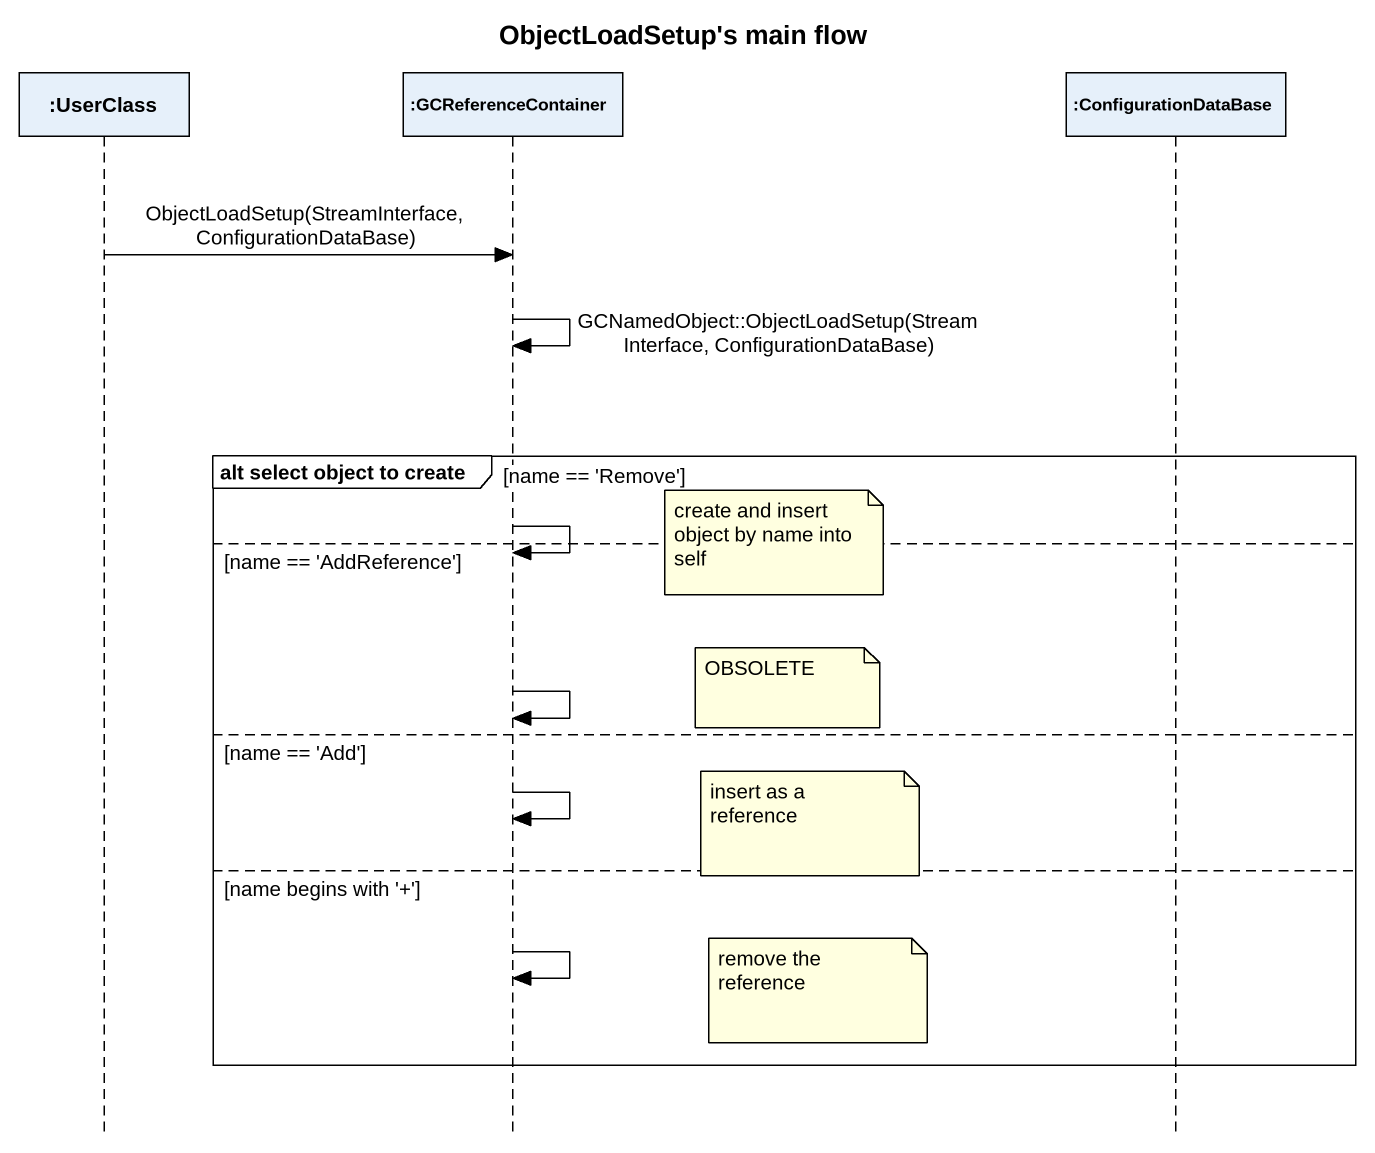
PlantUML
@startuml
title ObjectLoadSetup's main flow
hide footbox
participant ":UserClass" as UserClass
participant ":GCReferenceContainer" as GCReferenceContainer
participant ":ConfigurationDataBase" as ConfigurationDataBase

UserClass -> GCReferenceContainer : ObjectLoadSetup(StreamInterface, ConfigurationDataBase)
GCReferenceContainer -> GCReferenceContainer : GCNamedObject::ObjectLoadSetup(StreamInterface, ConfigurationDataBase)
group alt select object to create [name == 'Remove']
  GCReferenceContainer -> GCReferenceContainer
  note right of GCReferenceContainer : create and insert object by name into self
else name == 'AddReference'
  note right of GCReferenceContainer : OBSOLETE
  GCReferenceContainer -> GCReferenceContainer
else name == 'Add'
  GCReferenceContainer -> GCReferenceContainer
  note right of GCReferenceContainer : insert as a reference
else name begins with '+'
  GCReferenceContainer -> GCReferenceContainer
  note right of GCReferenceContainer : remove the reference
end
@enduml
